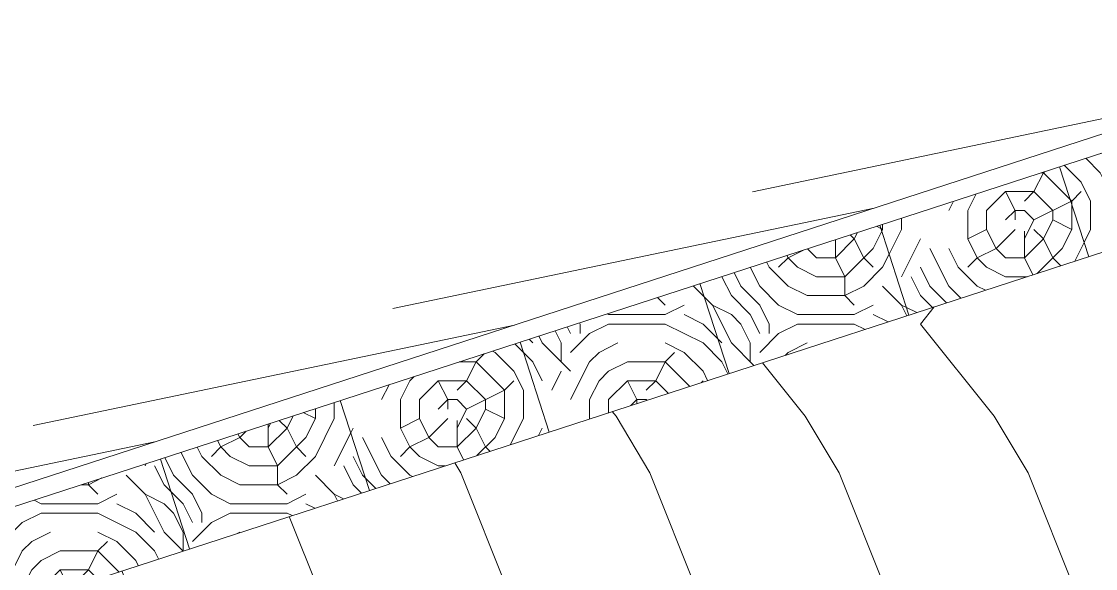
# Model space of a CAD drawing. Header units: millimetres. Extents: x 130034 to 172034, y -1330 to 28370.
# Drawn here: x 150123 to 152963, y 21854 to 23300 of the extents above; entities that cross this region are included whole.
import ezdxf

# ---------------------------------------------------------------- set-up
doc = ezdxf.new("R2010")
doc.units = ezdxf.units.MM
doc.layers.add('Узел', color=7, linetype='Continuous', lineweight=20)
doc.layers.add('Штриховка узла', color=7, linetype='Continuous', lineweight=20)
pattern_1 = [(0, (175, 0), (500, 500), [150, -350]), (0, (175, 25), (500, 500), [150, -350]), (0, (200, 75), (500, 500), [100, -400]), (0, (225, 125), (500, 500), [75, -425]), (0, (225, 175), (500, 500), [50, -450]), (0, (250, 300), (500, 500), [25, -475]), (0, (225, 350), (500, 500), [75, -425]), (0, (225, 400), (500, 500), [100, -400]), (90, (50, 400), (-500, 500), [50, -450]), (90, (100, 475), (-500, 500), [25, -475]), (90, (125, 225), (-500, 500), [75, -425]), (90, (175, 250), (-500, 500), [50, -450]), (90, (250, 275), (-500, 500), [25, -475]), (90, (275, 175), (-500, 500), [70, -430]), (90, (300, 75), (-500, 500), [50, -450]), (90, (350, 275), (-500, 500), [25, -475]), (90, (400, 250), (-500, 500), [75, -425]), (90, (450, 250), (-500, 500), [75, -425]), (45, (275, 175), (0, 500), [70.71, -636.3968]), (45, (75, 425), (0, 500), [70.71, -636.3968]), (45, (175, 300), (0, 500), [70.71, -636.3968]), (45, (200, 200), (0, 500), [70.71, -636.3968]), (45, (350, 100), (0, 500), [70.71, -636.3968]), (45, (300, 125), (0, 500), [106.066, -601.0408]), (45, (150, 350), (0, 500), [35.355, -671.7518]), (45, (125, 400), (0, 500), [35.355, -671.7518]), (45, (325, 400), (0, 500), [35.355, -671.7518]), (45, (125, 150), (0, 500), [35.355, -671.7518]), (45, (400, 325), (0, 500), [35.355, -671.7518]), (45, (225, 275), (0, 500), [35.355, -671.7518]), (45, (275, 325), (0, 500), [35.355, -671.7518]), (135, (325, 225), (-500, 4e-14), [35.355, -671.7518]), (135, (325, 50), (-500, 4e-14), [35.355, -671.7518]), (135, (225, 175), (-500, 4e-14), [35.355, -671.7518]), (135, (300, 275), (-500, 4e-14), [35.355, -671.7518]), (135, (175, 150), (-500, 4e-14), [35.355, -671.7518]), (135, (375, 150), (-500, 4e-14), [35.355, -671.7518]), (135, (25, 0), (-500, 4e-14), [35.355, -671.7518]), (135, (50, 25), (-500, 4e-14), [70.71, -636.3968]), (135, (75, 50), (-500, 4e-14), [70.71, -636.3968]), (135, (125, 50), (-500, 4e-14), [70.71, -636.3968]), (135, (150, 100), (-500, 4e-14), [70.71, -636.3968]), (135, (350, 300), (-500, 4e-14), [70.71, -636.3968]), (135, (450, 50), (-500, 4e-14), [70.71, -636.3968]), (135, (475, 450), (-500, 4e-14), [70.71, -636.3968]), (135, (475, 400), (-500, 4e-14), [70.71, -636.3968]), (135, (425, 375), (-500, 4e-14), [70.71, -636.3968]), (135, (75, 375), (-500, 4e-14), [106.066, -601.0408]), (135, (400, 325), (-500, 4e-14), [106.066, -601.0408]), (26.56505, (125, 475), (500, 2e-07), [55.9, -1062.134]), (26.56505, (125, 225), (500, 2e-07), [55.9, -1062.134]), (26.56505, (175, 375), (500, 2e-07), [55.9, -1062.134]), (26.56505, (325, 25), (500, 2e-07), [55.9, -1062.134]), (26.56505, (300, 75), (500, 2e-07), [55.9, -1062.134]), (26.56505, (150, 175), (500, 2e-07), [55.9, -1062.134]), (26.56505, (150, 425), (500, 2e-07), [55.9, -1062.134]), (26.56505, (300, 275), (500, 2e-07), [111.8, -1006.234]), (63.43495, (300, 350), (3e-08, 500), [55.9, -1062.134]), (63.43495, (375, 200), (3e-08, 500), [55.9, -1062.134]), (63.43495, (125, 300), (3e-08, 500), [55.9, -1062.134]), (63.43495, (25, 325), (3e-08, 500), [55.9, -1062.134]), (63.43495, (325, 225), (3e-08, 500), [55.9, -1062.134]), (63.43495, (275, 225), (3e-08, 500), [55.9, -1062.134]), (63.43495, (75, 300), (3e-08, 500), [111.8, -1006.234]), (63.43495, (450, 125), (3e-08, 500), [111.8, -1006.234]), (63.43495, (400, 150), (3e-08, 500), [111.8, -1006.234]), (116.56505, (0, 75), (-2e-07, 500), [55.9, -1062.134]), (116.56505, (0, 350), (-2e-07, 500), [55.9, -1062.134]), (116.56505, (100, 0), (-2e-07, 500), [55.9, -1062.134]), (116.56505, (50, 450), (-2e-07, 500), [55.9, -1062.134]), (116.56505, (100, 150), (-2e-07, 500), [55.9, -1062.134]), (116.56505, (200, 200), (-2e-07, 500), [55.9, -1062.134]), (116.56505, (250, 300), (-2e-07, 500), [55.9, -1062.134]), (116.56505, (25, 100), (-2e-07, 500), [55.9, -1062.134]), (116.56505, (150, 175), (-2e-07, 500), [55.9, -1062.134]), (116.56505, (300, 125), (-2e-07, 500), [55.9, -1062.134]), (116.56505, (350, 175), (-2e-07, 500), [55.9, -1062.134]), (116.56505, (450, 325), (-2e-07, 500), [55.9, -1062.134]), (116.56505, (75, 475), (-2e-07, 500), [55.9, -1062.134]), (116.56505, (0, 450), (-2e-07, 500), [111.8, -1006.234]), (116.56505, (75, 100), (-2e-07, 500), [111.8, -1006.234]), (153.43495, (0, 25), (-500, 2e-07), [55.9, -1062.134]), (153.43495, (425, 0), (-500, 2e-07), [55.9, -1062.134]), (153.43495, (400, 250), (-500, 2e-07), [55.9, -1062.134]), (153.43495, (200, 75), (-500, 2e-07), [55.9, -1062.134]), (153.43495, (175, 25), (-500, 2e-07), [55.9, -1062.134]), (153.43495, (225, 125), (-500, 2e-07), [55.9, -1062.134]), (153.43495, (375, 425), (-500, 2e-07), [55.9, -1062.134]), (153.43495, (425, 450), (-500, 2e-07), [111.8, -1006.234])]

msp = doc.modelspace()

# ---------------------------------------------------------------- hatches: boundary and pattern name
at = {"layer": 'Штриховка узла', "ltscale": 100}
h = msp.add_hatch(dxfattribs=at)
h.set_pattern_fill('Дерево и деревянные изделия', color=256, scale=5, pattern_type=2)
h.set_pattern_definition(pattern_1)
edge = h.paths.add_edge_path()
edge.add_line((153420.9, 22832.7), (153343.6, 23070.5))
edge.add_line((153420.9, 22832.7), (152945.4, 22678.2))
edge.add_line((152945.4, 22678.2), (152868.1, 22916))
edge.add_line((153343.6, 23070.5), (152868.1, 22916))
h = msp.add_hatch(dxfattribs=at)
h.set_pattern_fill('Дерево вдоль волокон', color=256, scale=50, pattern_type=2)
h.set_pattern_definition([(51.3402, (0, 0), (-500.0001, 6e-06), [312.3475, -2889.215]), (59.0362, (195.1, 243.9), (500.0001, -0.0003), [174.113, -2741.365]), (68.1986, (284.7, 393.2), (500.0002, 0.0002), [404.66, -2287.92]), (78.6901, (435, 768.9), (500.0001, 0.0002), [258.053, -2291.455]), (90, (485.6, 1021.96), (-500, 3e-14), [456.0755, -2043.925]), (281.3099, (435, 1731.1), (500.0001, -0.0002), [258.053, -2291.455]), (291.8014, (284.7, 2106.8), (500.0002, -0.0002), [404.66, -2287.92]), (300.9638, (195.1, 2256.1), (500.0001, 0.0003), [174.113, -2741.365]), (308.6598, (0, 2500), (-500.0001, -6e-06), [312.3475, -2889.215])])
edge = h.paths.add_edge_path()
edge.add_line((153096.4, 22727.3), (153096.4, 22124.8))
edge.add_line((153096.4, 22124.8), (153396.4, 22124.8))
edge.add_line((153396.4, 21824.8), (153396.4, 22124.8))
edge.add_line((153396.4, 21824.8), (148959.5, 20383.1))
edge.add_line((148959.5, 20383.1), (148665.6, 21287.6))
edge.add_line((153096.4, 22727.3), (148665.6, 21287.6))
edge = h.paths.add_edge_path()
edge.add_line((154396.4, 22124.8), (154696.4, 22124.8))
edge.add_line((154696.4, 22727.3), (154696.4, 22124.8))
edge.add_line((154696.4, 22727.3), (159127.2, 21287.6))
edge.add_line((158833.4, 20383.1), (159127.2, 21287.6))
edge.add_line((154396.4, 21824.8), (158833.4, 20383.1))
edge.add_line((154396.4, 22124.8), (154396.4, 21824.8))
edge = h.paths.add_edge_path()
edge.add_line((154512, 22787.2), (153896.4, 22787.2))
edge.add_line((153896.4, 22987.2), (153896.4, 22787.2))
edge.add_line((153896.4, 22987.2), (154512, 22787.2))
edge = h.paths.add_edge_path()
edge.add_line((153896.4, 22787.2), (153280.9, 22787.2))
edge.add_line((153896.4, 22987.2), (153280.9, 22787.2))
edge.add_line((153896.4, 22987.2), (153896.4, 22787.2))
h = msp.add_hatch(dxfattribs=at)
h.set_pattern_fill('Дерево и деревянные изделия', color=256, scale=5, pattern_type=2)
h.set_pattern_definition(pattern_1)
edge = h.paths.add_edge_path()
edge.add_line((152945.4, 22678.2), (152469.8, 22523.7))
edge.add_line((152469.8, 22523.7), (152392.6, 22761.5))
edge.add_line((152868.1, 22916), (152392.6, 22761.5))
edge.add_line((152945.4, 22678.2), (152868.1, 22916))
h = msp.add_hatch(dxfattribs=at)
h.set_pattern_fill('Дерево и деревянные изделия', color=256, scale=5, pattern_type=2)
h.set_pattern_definition(pattern_1)
edge = h.paths.add_edge_path()
edge.add_line((152392.6, 22761.5), (151917.1, 22607))
edge.add_line((152469.8, 22523.7), (152392.6, 22761.5))
edge.add_line((152469.8, 22523.7), (151994.3, 22369.2))
edge.add_line((151994.3, 22369.2), (151917.1, 22607))
h = msp.add_hatch(dxfattribs=at)
h.set_pattern_fill('Дерево и деревянные изделия', color=256, scale=5, pattern_type=2)
h.set_pattern_definition(pattern_1)
edge = h.paths.add_edge_path()
edge.add_line((151994.3, 22369.2), (151518.8, 22214.7))
edge.add_line((151518.8, 22214.7), (151441.5, 22452.5))
edge.add_line((151917.1, 22607), (151441.5, 22452.5))
edge.add_line((151994.3, 22369.2), (151917.1, 22607))
h = msp.add_hatch(dxfattribs=at)
h.set_pattern_fill('Дерево и деревянные изделия', color=256, scale=5, pattern_type=2)
h.set_pattern_definition(pattern_1)
edge = h.paths.add_edge_path()
edge.add_line((151043.3, 22060.2), (150966, 22298))
edge.add_line((151441.5, 22452.5), (150966, 22298))
edge.add_line((151518.8, 22214.7), (151441.5, 22452.5))
edge.add_line((151518.8, 22214.7), (151043.3, 22060.2))
h = msp.add_hatch(dxfattribs=at)
h.set_pattern_fill('Дерево и деревянные изделия', color=256, scale=5, pattern_type=2)
h.set_pattern_definition(pattern_1)
edge = h.paths.add_edge_path()
edge.add_line((150966, 22298), (150490.5, 22143.4))
edge.add_line((151043.3, 22060.2), (150966, 22298))
edge.add_line((151043.3, 22060.2), (150567.7, 21905.7))
edge.add_line((150567.7, 21905.7), (150490.5, 22143.4))
h = msp.add_hatch(dxfattribs=at)
h.set_pattern_fill('Дерево и деревянные изделия', color=256, scale=5, pattern_type=2)
h.set_pattern_definition(pattern_1)
edge = h.paths.add_edge_path()
edge.add_line((150490.5, 22143.4), (150015, 21988.9))
edge.add_line((150567.7, 21905.7), (150490.5, 22143.4))
edge.add_line((150567.7, 21905.7), (150092.2, 21751.2))
edge.add_line((150092.2, 21751.2), (150015, 21988.9))

# ---------------------------------------------------------------- linework, layer by layer
at = {"layer": 'Узел', "ltscale": 100}
for p, q in [((153896.4, 23300.1), (148573.7, 21570.6)), ((153819.2, 23225), (148588.4, 21525.4)), ((153329, 23115.7), (152056.4, 22850)), ((153896.4, 22987.2), (148665.6, 21287.6)), ((152945.4, 22678.2), (152868.1, 22916)), ((152377.9, 22806.7), (151105.3, 22541)), ((152469.8, 22523.7), (152392.6, 22761.5)), ((151994.3, 22369.2), (151917.1, 22607)), ((151426.8, 22497.7), (150154.3, 22232)), ((151518.8, 22214.7), (151441.5, 22452.5)), ((151043.3, 22060.2), (150966, 22298)), ((150475.8, 22188.7), (149203.2, 21923)), ((150567.7, 21905.7), (150490.5, 22143.4))]:
    msp.add_line(p, q, dxfattribs=at)

doc.saveas('drawing.dxf')
